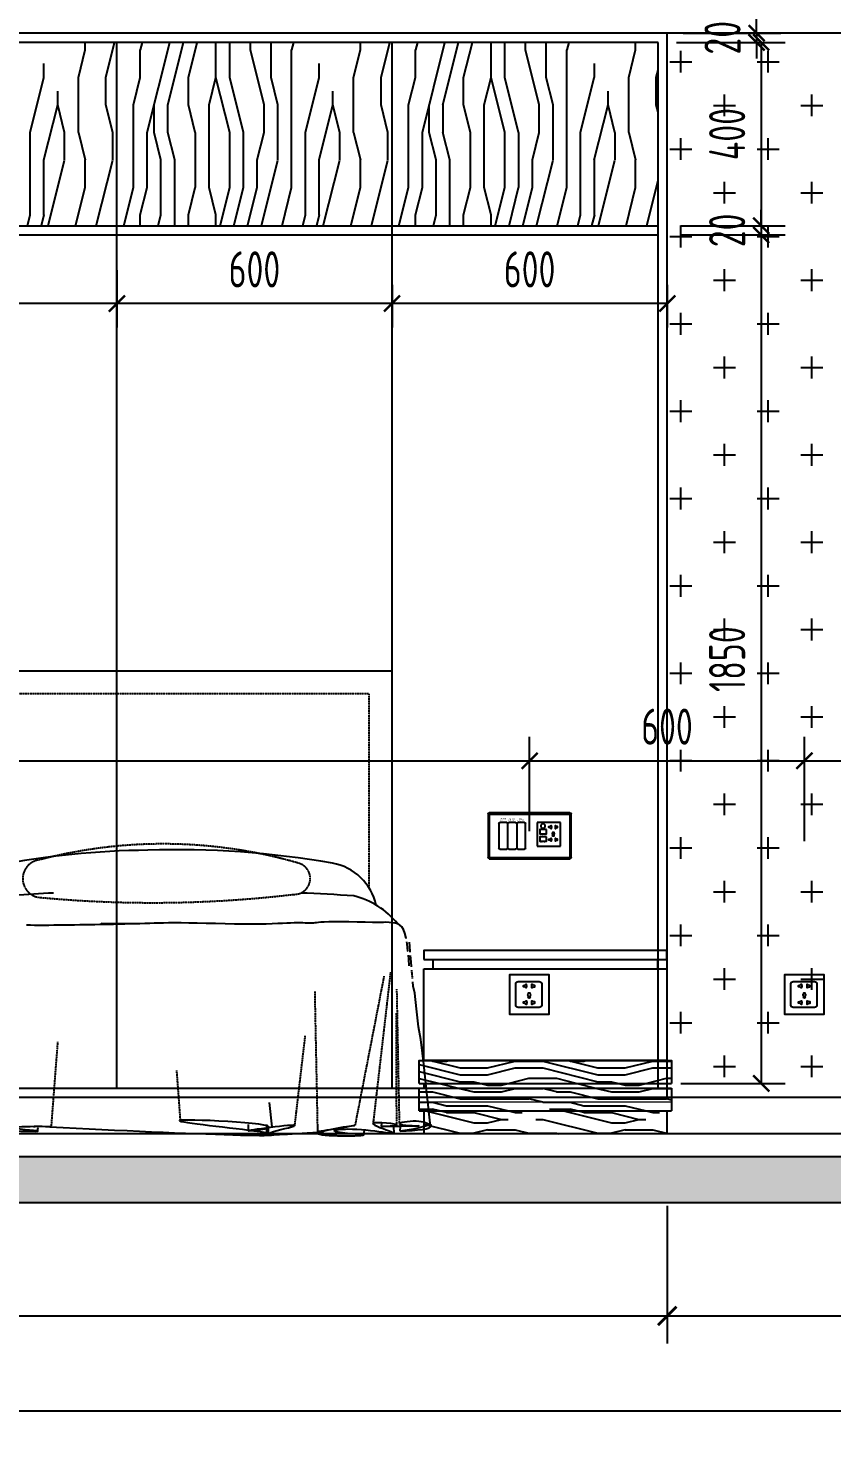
# Model space of a CAD drawing. Header units: millimetres. Extents: x 84706 to 155398, y -6776 to 36429.
# Drawn here: x 141476 to 143228, y 21572 to 24648 of the extents above; entities that cross this region are included whole.
import ezdxf

# ---------------------------------------------------------------- set-up
doc = ezdxf.new("R2010")
doc.units = ezdxf.units.MM
doc.linetypes.add('ACAD_ISO02W100', pattern=[15, 12, -3])
doc.linetypes.add('DASHED2', pattern=[0.375, 0.25, -0.125])
doc.layers.get('Defpoints').update_dxf_attribs({"color": 250})
for name, color, linetype in [('EE1-【立面造型线（近看）】Elevation modelling line', 144, 'Continuous'), ('EE5-【立面楼板、墙体】Eloorslab_wall', 150, 'Continuous'), ('EE7-【立面填充】Hatch', 250, 'Continuous'), ('EE8-【立面完成线】Finish', 20, 'Continuous'), ('EL-FURN', 30, 'Continuous'), ('EL-立面造型', 30, 'Continuous'), ('s-家具粗线虚线', 4, 'ACAD_ISO02W100'), ('s-家具细线虚线', 8, 'ACAD_ISO02W100'), ('WALL_NEW【新建墙体】', 4, 'Continuous')]:
    doc.layers.add(name, color=color, linetype=linetype)
doc.layers.add('RC-Modelling【天花造型】', color=30, linetype='Continuous', lineweight=0)
doc.styles.add('_TEL_DIM', font='SIMPLEX', dxfattribs={"width": 0.8, "height": 3.5, "bigfont": 'HZTXT'})
doc.styles.add('STYLE2', font='', dxfattribs={"width": 0.8})
doc.styles.add('XZC', font='SIMPLEX.SHX', dxfattribs={"width": 0.7, "bigfont": 'hztxt.shx'})
doc.styles.add('尺寸标注', font='ARCHS.SHX', dxfattribs={"width": 0.8})
doc.styles.get('STYLE2').set_extended_font_data('NSimSun')
doc.linetypes.add('LED_LINE', pattern='A,12.7,-5.08,["LED",XZC,S=2.54,R=0,X=-2.54,Y=-1.27],-6.35', length=24.13)
doc.dimstyles.new('海龙1：25', dxfattribs={"dimscale": 25, "dimtxt": 2.25, "dimasz": 1, "dimexe": 1.5, "dimexo": 1, "dimgap": 1, "dimtad": 1, "dimdec": 0, "dimrnd": 5, "dimdsep": 46, "dimtxsty": '尺寸标注', "dimblk": 'ARCHTICK', "dimblk1": 'ARCHTICK', "dimblk2": 'ARCHTICK', "dimcen": 1, "dimclrd": 44, "dimclre": 44, "dimclrt": 2, "dimadec": 0, "dimazin": 0, "dimtfac": 1, "dimtdec": 0, "dimtix": 1, "dimtmove": 2, "dimatfit": 3, "dimldrblk": 'hl_arrow2', "dimfxl": 0, "dimarcsym": 0})
pattern_1 = [(0, (-532.47, -862.15), (0, 300), [60, -90, 30, -120]), (0, (-322.47, -854.65), (0, 300), [60, -240]), (0, (-352.47, -839.65), (0, 300), [30, -270]), (0, (-517.47, -832.15), (0, 300), [15, -210, 15, -60]), (0, (-412.47, -817.15), (0, 300), [60, -90, 15, -135]), (0, (-487.47, -809.65), (0, 300), [45, -255]), (0, (-412.47, -802.15), (0, 300), [90, -210]), (0, (-502.47, -794.65), (0, 300), [60, -240]), (0, (-382.47, -787.15), (0, 300), [150, -150]), (0, (-472.47, -772.15), (0, 300), [30, -90, 60, -120]), (0, (-262.47, -764.65), (0, 300), [60, -240]), (0, (-322.47, -757.15), (0, 300), [30, -270]), (0, (-382.47, -749.65), (0, 300), [30, -270]), (0, (-532.47, -742.15), (0, 300), [60, -240]), (0, (-382.47, -734.65), (0, 300), [60, -240]), (0, (-382.47, -719.65), (0, 300), [60, -60, 60, -120]), (0, (-442.47, -704.65), (0, 300), [30, -150, 60, -60]), (0, (-382.47, -697.15), (0, 300), [90, -210]), (0, (-382.47, -682.15), (0, 300), [60, -240]), (0, (-502.47, -674.65), (0, 300), [90, -120, 30, -60]), (0, (-502.47, -659.65), (0, 300), [150, -150]), (0, (-322.47, -652.15), (0, 300), [30, -270]), (0, (-412.47, -644.65), (0, 300), [60, -240]), (0, (-472.47, -637.15), (0, 300), [30, -120, 30, -120]), (0, (-502.47, -629.65), (0, 300), [30, -90, 60, -120]), (0, (-442.47, -622.15), (0, 300), [30, -150, 30, -90]), (0, (-382.47, -614.65), (0, 300), [90, -210]), (0, (-502.47, -599.65), (0, 300), [60, -240]), (0, (-352.47, -592.15), (0, 300), [30, -270]), (0, (-292.47, -584.65), (0, 300), [30, -270]), (14.036243, (-322.47, -839.65), (300, -1e-08), [30.9, -1206.03166]), (14.036243, (-292.47, -772.15), (300, -1e-08), [30.9, -1206.03166]), (14.036243, (-322.47, -592.15), (300, -1e-08), [30.9, -1206.03166]), (14.036243, (-412.47, -704.65), (300, -1e-08), [30.9, -1206.03166]), (14.036243, (-352.47, -659.65), (300, -1e-08), [30.9, -1206.03166]), (14.036243, (-322.47, -682.15), (300, -1e-08), [30.9, -1206.03166]), (14.036243, (-472.47, -629.65), (300, -1e-08), [30.9, -1206.03166]), (14.036243, (-352.47, -644.65), (300, -1e-08), [30.9, -1206.03166]), (14.036243, (-292.47, -757.15), (300, -1e-08), [61.8, -1175.13166]), (14.036243, (-322.47, -734.65), (300, -1e-08), [61.8, -1175.13166]), (14.036243, (-322.47, -719.65), (300, -1e-08), [61.8, -1175.13166]), (165.963757, (-412.47, -817.15), (-300, -1e-08), [30.9, -61.8, 30.9, -1113.33166]), (165.963757, (-472.47, -772.15), (-300, -1e-08), [30.9, -1206.03166]), (165.963757, (-472.47, -637.15), (-300, -1e-08), [61.8, -1175.13166]), (194.036243, (-322.47, -854.65), (-300, 1e-08), [30.9, -1206.03166]), (345.963757, (-262.47, -854.65), (300, 1e-08), [30.9, -1206.03166]), (345.963757, (-352.47, -749.65), (300, 1e-08), [30.9, -1206.03166]), (345.963757, (-292.47, -697.15), (300, 1e-08), [30.9, -1206.03166]), (345.963757, (-412.47, -674.65), (300, 1e-08), [30.9, -1206.03166]), (345.963757, (-442.47, -637.15), (300, 1e-08), [30.9, -1206.03166]), (345.963757, (-412.47, -622.15), (300, 1e-08), [30.9, -1206.03166]), (345.963757, (-412.47, -674.65), (300, 1e-08), [30.9, -1206.03166]), (345.963757, (-322.47, -629.65), (300, 1e-08), [123.6, -1113.33166]), (345.963757, (-502.47, -832.15), (300, 1e-08), [123.6, -1113.33166]), (345.963757, (-472.47, -809.65), (300, 1e-08), [123.6, -1113.33166]), (345.963757, (-442.47, -794.65), (300, 1e-08), [30.9, -61.8, 61.8, -1082.43166]), (345.963757, (-442.47, -772.15), (300, 1e-08), [61.8, -61.8, 61.8, -1051.53166]), (345.963757, (-472.47, -742.15), (300, 1e-08), [123.6, -1113.33166]), (345.963757, (-502.47, -719.65), (300, 1e-08), [123.6, -1113.33166]), (345.963757, (-502.47, -704.65), (300, 1e-08), [123.6, -1113.33166]), (345.963757, (-292.47, -614.65), (300, 1e-08), [30.9, -1206.03166]), (345.96377, (-262.47, -584.65), (300, 5.8e-05), [61.8, -1175.13166]), (345.96377, (-442.47, -599.65), (300, 5.8e-05), [61.8, -1175.13166]), (345.96376, (-472.47, -862.15), (300, 5e-06), [123.6, -1113.33166]), (345.96376, (-292.47, -652.15), (300, 5e-06), [92.7, -1144.23166]), (345.96376, (-262.47, -674.65), (300, 5e-06), [185.4, -1051.53166])]

# ---------------------------------------------------------------- blocks, each defined once
blk = doc.blocks.new('2012122214184897')
at = {"ltscale": 0.02}
for p, q in [((638.5, -993.5), (632.5, -941)), ((120.2, -995.4), (120.1, -992.6)), ((127.3, -1003), (128.1, -995.2)), ((587, -1002.3), (587.2, -988.8)), ((626.8, -1005.3), (627.2, -988.5)), ((630.6, -1009.1), (630.9, -996)), ((738.4, -1008.1), (738.2, -991)), ((779.9, -1009.3), (778.7, -997.8)), ((838.2, -1011.9), (839.6, -1001)), ((876.9, -992.9), (877.9, -985)), ((904.3, -1007.6), (904, -993)), ((917.7, -1003.2), (918.5, -992.9))]:
    blk.add_line(p, q, dxfattribs=at)
for points in [[(900, -549.1), (900, 0), (-900, 0), (-900, -553.9)], [(886.1, -547.8), (881, -548.2), (871.1, -548.2), (857.6, -548.1), (841.5, -547.8), (824, -547.5), (806.1, -547.1), (789.1, -546.9), (774.1, -546.8), (761.9, -546.9), (752.3, -547.3), (745, -547.7), (739.4, -548.2), (735.1, -548.7), (731.8, -549.2), (728.9, -549.6), (726, -549.9), (722.8, -550), (719.1, -549.9), (715, -549.8), (710.4, -549.6), (705.2, -549.3), (699.5, -549.2), (693.2, -549.1), (686.3, -549.2), (678.7, -549.4), (670.4, -549.8), (661, -550.2), (650.6, -550.7), (638.8, -551.2), (625.7, -551.6), (611, -551.9), (594.5, -552), (576.2, -551.9), (556.6, -551.6), (536.1, -551.2), (515.4, -550.7), (494.8, -550.2), (475, -549.8), (456.6, -549.4), (439.9, -549.2), (425.4, -549.1), (412.9, -549.2), (401.7, -549.4), (391.4, -549.7), (381.6, -550), (371.7, -550.4), (361.2, -550.7), (349.8, -551), (337.1, -551.1), (323.6, -551.2), (310.1, -551.2), (297.2, -551.2), (285.7, -551.1), (276.3, -551), (269.7, -550.9), (266.6, -550.8), (267.5, -550.8), (271.8, -550.7), (278.5, -550.7), (286.6, -550.7), (295.3, -550.8), (303.7, -550.8), (310.8, -550.9), (315.6, -551.1), (317.6, -551.2), (316.7, -551.4), (313.5, -551.6), (308.2, -551.8), (301.1, -552.1), (292.8, -552.3), (283.4, -552.5), (273.3, -552.8), (262.9, -553), (252.2, -553.2), (241.3, -553.4), (230.3, -553.6), (219, -553.7), (207.7, -553.9), (196.4, -554.1), (185, -554.2), (173.6, -554.3), (162.4, -554.4), (151.4, -554.5), (140.6, -554.5), (130.3, -554.5), (120.6, -554.5), (111.4, -554.4), (102.9, -554.3)], [(930.9, -583.1), (930.8, -582.1), (928.2, -571.6), (925.1, -563.6), (921.4, -557.8), (917.1, -553.9), (912.2, -551.4), (906.7, -550), (900.5, -549.2), (893.6, -548.6), (886.1, -547.8)], [(934.8, -611.7), (934.7, -610.5), (932.9, -595.1), (932.2, -590.6)], [(939.8, -613), (939.6, -610.7), (938.1, -591.3)], [(937.5, -642.8), (936.3, -628.2), (935.5, -619.2)], [(942.3, -644.6), (941.5, -634.4), (940.4, -620.5)], [(983.9, -992.3), (976, -919.6), (969.1, -857), (963, -803.3), (957.8, -775.8), (953.3, -736.4), (949.5, -702.2), (946.3, -687), (945.4, -678)], [(779.9, -1009.3), (779.9, -1009.3)]]:
    blk.add_lwpolyline(points, dxfattribs=at)
for centre, radius, start, end in [((381.9, -2181.5), 1790.8, 90.4566, 101.102), ((432.9, -2344.2), 1954.5, 80.0709, 91.9144), ((749.3, -536.1), 118.9, 12.4432, 80.0172), ((523.2, -7032.6), 6558.5, 93.16098, 94.66038), ((592.5, -3479.5), 2997.4, 85.712, 87.93), ((774.9, -661.6), 176.2, 38.9721, 76.2844)]:
    blk.add_arc(centre, radius, start, end, dxfattribs=at)
for points, knots in [([(-42.2, -981.2), (-105.5, -990), (-172.7, -999.7), (27.9, -1006.8), (-172.7, -988.2), (185.9, -988.3), (-133.6, -995.5), (230.2, -1009.2), (-6.9, -992.7), (177.1, -991.5), (154.1, -994.8)], [154.911363, 154.911363, 154.911363, 154.911363, 204.320738, 298.283072, 347.130755, 494.481998, 578.641903, 720.90191, 780.456335, 864.463173, 864.463173, 864.463173, 864.463173]), ([(983.2, -991.8), (983.3, -991.8), (994.2, -983.9), (958.4, -999.2), (917.7, -1003.2)], [3120.41177, 3120.41177, 3120.41177, 3120.41177, 3120.999295, 3226.4893, 3226.4893, 3226.4893, 3226.4893])]:
    blk.add_open_spline(points, degree=3, knots=knots, dxfattribs=at)
at = {"ltscale": 0.02, "end_tangent": (0.999965, 0.008338)}
blk.add_spline([(738.9, -1006.3), (636, -1006), (688, -991.2), (587.7, -1002.3), (622.7, -997.9), (438.9, -979.6), (598.6, -1002.3), (154.1, -994.9)], degree=3, dxfattribs=at)
at = {"ltscale": 0.02}
blk.add_spline([(917.7, -1003.2), (983.4, -991.2), (952.5, -981.6), (916.6, -988), (958.3, -991.7), (878.1, -992.8), (910.7, -990.1), (859, -986.4), (899, -1004.6), (803.9, -999.2), (774.1, -1002.4), (837.4, -1011.4), (738.5, -1008.3), (818.3, -990.7), (781, -997.6), (737.7, -1005.6), (779.9, -1009.3)], degree=3, dxfattribs=at)
at = {"layer": 's-家具粗线虚线', "ltscale": 0.02}
blk.add_lwpolyline([(944.7, -670.5), (943.7, -659.8), (943, -652.1)], dxfattribs=at)
at = {"layer": 's-家具细线虚线', "ltscale": 0.02}
for p, q in [((916.4, -987.8), (910.6, -693.8)), ((910.1, -989.3), (909.8, -744.2)), ((688, -990.8), (710.9, -795)), ((157.3, -994), (171.4, -808.7)), ((438.8, -979.6), (430.7, -870.7))]:
    blk.add_line(p, q, dxfattribs=at)
for points in [[(850, -472.8), (850, -50), (-850, -50), (-850, -491.6)], [(820, -989.9), (883, -665.5)], [(859.1, -987.7), (897.3, -656.3)], [(738.2, -1005.9), (732, -698.5)]]:
    blk.add_lwpolyline(points, dxfattribs=at)
blk.add_lwpolyline([(698.3, -419.6, 0.136173), (130.5, -411.9, 0.935011), (135.8, -493.9, 0.052757), (686.1, -486.9, 0.856703), (698.3, -419.6)], format="xyb", dxfattribs=at)
blk = doc.blocks.new('jnuyjjk')
at = {"layer": 'EE1-【立面造型线（近看）】Elevation modelling line'}
h = blk.add_hatch(dxfattribs=at)
h.set_pattern_fill('木纹面5', color=250, scale=300, double=1, pattern_type=2)
h.set_pattern_definition(pattern_1)
h.paths.add_polyline_path([(142365.4, 20739.8), (141815.4, 20739.8), (141815.4, 20689.8), (142365.4, 20689.8)])
h = blk.add_hatch(dxfattribs=at)
h.set_pattern_fill('木纹面5', color=250, scale=300, double=1, pattern_type=2)
h.set_pattern_definition(pattern_1)
h.paths.add_polyline_path([(142365.4, 20679.8), (141815.4, 20679.8), (141815.4, 20629.8), (142365.4, 20629.8)])
h = blk.add_hatch(dxfattribs=at)
h.set_pattern_fill('木纹面5', color=250, scale=300, double=1, pattern_type=2)
h.set_pattern_definition(pattern_1)
h.paths.add_polyline_path([(142355.4, 20689.8), (141825.4, 20689.8), (141825.4, 20679.8), (142355.4, 20679.8)])
h = blk.add_hatch(dxfattribs=at)
h.set_pattern_fill('木纹面5', color=250, scale=300, double=1, pattern_type=2)
h.set_pattern_definition(pattern_1)
h.paths.add_polyline_path([(142355.4, 20629.8), (141825.4, 20629.8), (141825.4, 20579.8), (142355.4, 20579.8)])
blk.add_line((141835.4, 20739.8), (142365.4, 20739.8), dxfattribs=at)
at = {"layer": 'EL-立面造型'}
for p, q in [((141825.4, 20959.8), (142355.4, 20959.8)), ((141845.4, 20939.8), (141845.4, 20959.8)), ((142335.4, 20939.8), (142335.4, 20959.8)), ((141825.4, 20939.8), (142355.4, 20939.8)), ((141815.4, 20689.8), (142365.4, 20689.8)), ((141815.4, 20679.8), (142365.4, 20679.8)), ((141825.4, 20689.8), (141825.4, 20679.8)), ((142355.4, 20689.8), (142355.4, 20679.8)), ((141815.4, 20629.8), (142365.4, 20629.8)), ((141825.4, 20629.8), (141825.4, 20579.8)), ((142355.4, 20629.8), (142355.4, 20579.8))]:
    blk.add_line(p, q, dxfattribs=at)
at = {"layer": 'EL-立面造型', "elevation": 0}
for points in [[(142355.4, 20959.8), (142355.4, 20979.8), (141825.4, 20979.8), (141825.4, 20959.8)], [(141815.4, 20689.8), (141815.4, 20739.8), (142365.4, 20739.8), (142365.4, 20689.8)], [(141815.4, 20629.8), (141815.4, 20679.8)], [(142365.4, 20679.8), (142365.4, 20629.8)], [(142355.4, 20579.8), (141825.4, 20579.8)]]:
    blk.add_lwpolyline(points, dxfattribs=at)
blk.add_lwpolyline([(141825.4, 20939.8), (142355.4, 20939.8), (142355.4, 20739.8), (141825.4, 20739.8)], close=True, dxfattribs=at)
at = {"layer": 'RC-Modelling【天花造型】', "color": 1, "linetype": 'LED_LINE', "ltscale": 0.5}
blk.add_line((141815.4, 20649.8), (142365.4, 20649.8), dxfattribs=at)
blk = doc.blocks.new('*U1028')
at = {"layer": 'EE7-【立面填充】Hatch'}
h = blk.add_hatch(dxfattribs=at)
h.set_pattern_fill('YPSGT-钢筋混凝土', color=256, scale=200, pattern_type=2)
h.set_pattern_definition([(45, (0, -1100), (-28.284271, 28.284271), []), (50, (0, -1100), (143.45204, -12.550436), [15, -165]), (355, (0, -1100), (-27.75027, 150.43842), [12, -132]), (100.4514, (11.95, -1101.05), (115.70187, 137.8879), [12.74804, -140.22842]), (46.1842, (0, -1060), (213.44822, -33.1038), [22.5, -247.5]), (96.6356, (17.79, -1062.76), (186.93254, 194.82358), [19.12206, -210.3426]), (351.1842, (0, -1060), (186.9324, 194.82373), [18, -198]), (21, (20, -1070), (119.38141, -80.523786), [15, -165]), (326, (20, -1070), (48.66306, 145.03), [12, -132]), (71.4514, (29.95, -1076.71), (168.04452, 64.5061), [12.74804, -140.22842]), (37.5, (0, -1100), (2.431971, 66.578771), [0, -130.4, 0, -134, 0, -132.5]), (7.5, (0, -1100), (52.613907, 78.882342), [0, -76.4, 0, -127.4, 0, -50.5]), (327.5, (-44.6, -1100), (106.764487, -4.510974), [0, -50, 0, -156, 0, -207]), (317.5, (-64.6, -1100), (116.637234, 20.020996), [0, -65, 0, -103.6, 0, -147])])
h.paths.add_polyline_path([(143984.9, -87029), (143984.9, -87129), (150979.9, -87129), (150979.9, -87029)])
at = {"layer": 'EE5-【立面楼板、墙体】Eloorslab_wall'}
for p, q in [((150979.9, -87029), (143984.9, -87029)), ((150979.9, -87129), (143984.9, -87129))]:
    blk.add_line(p, q, dxfattribs=at)
at = {"layer": 'EE8-【立面完成线】Finish'}
blk.add_line((150739.9, -86979), (143984.9, -86979), dxfattribs=at)
blk = doc.blocks.new('_ArchTick')
at = {"color": 2, "linetype": 'ByBlock', "const_width": 0.15}
blk.add_lwpolyline([(-0.5, -0.5), (0.5, 0.5)], dxfattribs=at)
blk = doc.blocks.new('*D880')
at = {"layer": 'Defpoints', "color": 0, "transparency": 16777216}
for p in [(142869.3, 22316.7), (139869.3, 22236.7), (142869.3, 21839.8)]:
    blk.add_point(p, dxfattribs=at)
at = {"layer": 'EE1-【立面造型线（近看）】Elevation modelling line', "color": 44, "lineweight": -2, "transparency": 16777216}
for p, q in [((139869.3, 22079.8), (139869.3, 21779.8)), ((142869.3, 22079.8), (142869.3, 21779.8)), ((139869.3, 21839.8), (142869.3, 21839.8))]:
    blk.add_line(p, q, dxfattribs=at)
at = {"layer": 'EE1-【立面造型线（近看）】Elevation modelling line', "color": 44, "lineweight": -2, "transparency": 16777216, "xscale": 40, "yscale": 40, "zscale": 40, "rotation": 180}
blk.add_blockref('_ArchTick', (139869.3, 21839.8), dxfattribs=at)
at = {"layer": 'EE1-【立面造型线（近看）】Elevation modelling line', "color": 44, "lineweight": -2, "transparency": 16777216, "xscale": 40, "yscale": 40, "zscale": 40}
blk.add_blockref('_ArchTick', (142869.3, 21839.8), dxfattribs=at)
at = {"layer": 'EE1-【立面造型线（近看）】Elevation modelling line', "color": 2, "transparency": 16777216, "insert": (141369.3, 21924.8), "char_height": 90, "attachment_point": 5, "style": '尺寸标注'}
blk.add_mtext('3000', dxfattribs=at)
blk = doc.blocks.new('hl_arrow2')
at = {"color": 2}
blk.add_line((-0.221, 0), (-1, 0), dxfattribs=at)
blk.add_lwpolyline([(-0.221, 0), (-0.861, -0.689), (-0.654, -0.862), (0, 0), (-0.654, 0.862), (-0.861, 0.689)], close=True, dxfattribs=at)
for points in [[(-0.861, 0.689), (-0.654, 0.862), (-0.221, 0), (0, 0)], [(-0.861, -0.689), (-0.654, -0.862), (-0.221, 0), (0, 0)]]:
    blk.add_solid(points, dxfattribs=at)
blk = doc.blocks.new('*D886')
at = {"layer": 'Defpoints', "color": 0, "transparency": 16777216}
for p in [(137784.3, 22246.7), (144269.3, 22236.7), (137784.3, 21631.9)]:
    blk.add_point(p, dxfattribs=at)
at = {"layer": 'EE1-【立面造型线（近看）】Elevation modelling line', "color": 44, "lineweight": -2, "transparency": 16777216}
for p, q in [((137784.3, 21871.9), (137784.3, 21571.9)), ((144269.3, 21871.9), (144269.3, 21571.9)), ((144269.3, 21631.9), (137784.3, 21631.9))]:
    blk.add_line(p, q, dxfattribs=at)
at = {"layer": 'EE1-【立面造型线（近看）】Elevation modelling line', "color": 44, "lineweight": -2, "transparency": 16777216, "xscale": 40, "yscale": 40, "zscale": 40, "rotation": 180}
blk.add_blockref('_ArchTick', (137784.3, 21631.9), dxfattribs=at)
at = {"layer": 'EE1-【立面造型线（近看）】Elevation modelling line', "color": 44, "lineweight": -2, "transparency": 16777216, "xscale": 40, "yscale": 40, "zscale": 40}
blk.add_blockref('_ArchTick', (144269.3, 21631.9), dxfattribs=at)
at = {"layer": 'EE1-【立面造型线（近看）】Elevation modelling line', "color": 2, "transparency": 16777216, "insert": (141026.8, 21716.9), "char_height": 90, "attachment_point": 5, "style": '尺寸标注'}
blk.add_mtext('6485', dxfattribs=at)
blk = doc.blocks.new('*D995')
at = {"layer": 'Defpoints', "color": 0, "transparency": 16777216}
for p in [(142869.3, 24636.7), (142849.3, 24616.7), (143064.2, 24616.7)]:
    blk.add_point(p, dxfattribs=at)
at = {"layer": 'EE1-【立面造型线（近看）】Elevation modelling line', "color": 44, "lineweight": -2, "transparency": 16777216}
for p, q in [((143064.2, 24636.7), (143064.2, 24671.7)), ((142904.3, 24636.7), (143116.7, 24636.7)), ((143064.2, 24636.7), (143064.2, 24616.7)), ((142889.2, 24616.7), (143116.7, 24616.7)), ((143064.2, 24616.7), (143064.2, 24581.7))]:
    blk.add_line(p, q, dxfattribs=at)
at = {"layer": 'EE1-【立面造型线（近看）】Elevation modelling line', "color": 44, "lineweight": -2, "transparency": 16777216, "xscale": 35, "yscale": 35, "zscale": 35}
for p, rotation in [((143064.2, 24636.7), 270), ((143064.2, 24616.7), 90)]:
    blk.add_blockref('_ArchTick', p, dxfattribs=dict(at, rotation=rotation))
at = {"layer": 'EE1-【立面造型线（近看）】Elevation modelling line', "color": 2, "transparency": 16777216, "insert": (142989.9, 24626.7), "char_height": 78.75, "attachment_point": 5, "rotation": 90, "style": '尺寸标注'}
blk.add_mtext('20', dxfattribs=at)
blk = doc.blocks.new('*D996')
at = {"layer": 'Defpoints', "color": 0, "transparency": 16777216}
for p in [(142849.3, 24616.7), (142849.3, 24216.7), (143074.2, 24216.7)]:
    blk.add_point(p, dxfattribs=at)
at = {"layer": 'EE1-【立面造型线（近看）】Elevation modelling line', "color": 44, "lineweight": -2, "transparency": 16777216}
for p, q in [((142899.2, 24616.7), (143126.7, 24616.7)), ((143074.2, 24616.7), (143074.2, 24216.7)), ((142899.2, 24216.7), (143126.7, 24216.7))]:
    blk.add_line(p, q, dxfattribs=at)
at = {"layer": 'EE1-【立面造型线（近看）】Elevation modelling line', "color": 44, "lineweight": -2, "transparency": 16777216, "xscale": 35, "yscale": 35, "zscale": 35}
for p, rotation in [((143074.2, 24616.7), 90), ((143074.2, 24216.7), 270)]:
    blk.add_blockref('_ArchTick', p, dxfattribs=dict(at, rotation=rotation))
at = {"layer": 'EE1-【立面造型线（近看）】Elevation modelling line', "color": 2, "transparency": 16777216, "insert": (142999.9, 24416.7), "char_height": 78.75, "attachment_point": 5, "rotation": 90, "style": '尺寸标注'}
blk.add_mtext('400', dxfattribs=at)
blk = doc.blocks.new('*D997')
at = {"layer": 'Defpoints', "color": 0, "transparency": 16777216}
for p in [(142849.3, 24216.7), (142849.3, 24196.7), (143074.2, 24196.7)]:
    blk.add_point(p, dxfattribs=at)
at = {"layer": 'EE1-【立面造型线（近看）】Elevation modelling line', "color": 44, "lineweight": -2, "transparency": 16777216}
for p, q in [((143074.2, 24216.7), (143074.2, 24251.7)), ((142899.2, 24216.7), (143126.7, 24216.7)), ((143074.2, 24216.7), (143074.2, 24196.7)), ((142899.2, 24196.7), (143126.7, 24196.7)), ((143074.2, 24196.7), (143074.2, 24161.7))]:
    blk.add_line(p, q, dxfattribs=at)
at = {"layer": 'EE1-【立面造型线（近看）】Elevation modelling line', "color": 44, "lineweight": -2, "transparency": 16777216, "xscale": 35, "yscale": 35, "zscale": 35}
for p, rotation in [((143074.2, 24216.7), 270), ((143074.2, 24196.7), 90)]:
    blk.add_blockref('_ArchTick', p, dxfattribs=dict(at, rotation=rotation))
at = {"layer": 'EE1-【立面造型线（近看）】Elevation modelling line', "color": 2, "transparency": 16777216, "insert": (142999.9, 24206.7), "char_height": 78.75, "attachment_point": 5, "rotation": 90, "style": '尺寸标注'}
blk.add_mtext('20', dxfattribs=at)
blk = doc.blocks.new('*D998')
at = {"layer": 'Defpoints', "color": 0, "transparency": 16777216}
for p in [(142759.3, 24196.7), (142849.3, 22346.7), (143074.2, 22346.7)]:
    blk.add_point(p, dxfattribs=at)
at = {"layer": 'EE1-【立面造型线（近看）】Elevation modelling line', "color": 44, "lineweight": -2, "transparency": 16777216}
for p, q in [((142899.2, 24196.7), (143126.7, 24196.7)), ((143074.2, 24196.7), (143074.2, 22346.7)), ((142899.2, 22346.7), (143126.7, 22346.7))]:
    blk.add_line(p, q, dxfattribs=at)
at = {"layer": 'EE1-【立面造型线（近看）】Elevation modelling line', "color": 44, "lineweight": -2, "transparency": 16777216, "xscale": 35, "yscale": 35, "zscale": 35}
for p, rotation in [((143074.2, 24196.7), 90), ((143074.2, 22346.7), 270)]:
    blk.add_blockref('_ArchTick', p, dxfattribs=dict(at, rotation=rotation))
at = {"layer": 'EE1-【立面造型线（近看）】Elevation modelling line', "color": 2, "transparency": 16777216, "insert": (142999.9, 23271.7), "char_height": 78.75, "attachment_point": 5, "rotation": 90, "style": '尺寸标注'}
blk.add_mtext('1850', dxfattribs=at)
blk = doc.blocks.new('*D1030')
at = {"layer": 'Defpoints', "color": 0, "transparency": 16777216}
for p in [(142269.3, 24123.2), (142869.3, 24123.2), (142269.3, 24047.3)]:
    blk.add_point(p, dxfattribs=at)
at = {"layer": 'WALL_NEW【新建墙体】', "color": 44, "lineweight": -2, "transparency": 16777216}
for p, q in [((142269.3, 24088.2), (142269.3, 23994.8)), ((142869.3, 24088.2), (142869.3, 23994.8)), ((142869.3, 24047.3), (142269.3, 24047.3))]:
    blk.add_line(p, q, dxfattribs=at)
at = {"layer": 'WALL_NEW【新建墙体】', "color": 44, "lineweight": -2, "transparency": 16777216, "xscale": 35, "yscale": 35, "zscale": 35, "rotation": 180}
blk.add_blockref('_ArchTick', (142269.3, 24047.3), dxfattribs=at)
at = {"layer": 'WALL_NEW【新建墙体】', "color": 44, "lineweight": -2, "transparency": 16777216, "xscale": 35, "yscale": 35, "zscale": 35}
blk.add_blockref('_ArchTick', (142869.3, 24047.3), dxfattribs=at)
at = {"layer": 'WALL_NEW【新建墙体】', "color": 2, "transparency": 16777216, "insert": (142569.3, 24121.7), "char_height": 78.75, "attachment_point": 5, "style": '尺寸标注'}
blk.add_mtext('600', dxfattribs=at)
blk = doc.blocks.new('*D1031')
at = {"layer": 'Defpoints', "color": 0, "transparency": 16777216}
for p in [(141669.3, 24155), (142269.3, 24123.2), (141669.3, 24047.3)]:
    blk.add_point(p, dxfattribs=at)
at = {"layer": 'WALL_NEW【新建墙体】', "color": 44, "lineweight": -2, "transparency": 16777216}
for p, q in [((141669.3, 24120), (141669.3, 23994.8)), ((142269.3, 24088.2), (142269.3, 23994.8)), ((142269.3, 24047.3), (141669.3, 24047.3))]:
    blk.add_line(p, q, dxfattribs=at)
at = {"layer": 'WALL_NEW【新建墙体】', "color": 44, "lineweight": -2, "transparency": 16777216, "xscale": 35, "yscale": 35, "zscale": 35, "rotation": 180}
blk.add_blockref('_ArchTick', (141669.3, 24047.3), dxfattribs=at)
at = {"layer": 'WALL_NEW【新建墙体】', "color": 44, "lineweight": -2, "transparency": 16777216, "xscale": 35, "yscale": 35, "zscale": 35}
blk.add_blockref('_ArchTick', (142269.3, 24047.3), dxfattribs=at)
at = {"layer": 'WALL_NEW【新建墙体】', "color": 2, "transparency": 16777216, "insert": (141969.3, 24121.7), "char_height": 78.75, "attachment_point": 5, "style": '尺寸标注'}
blk.add_mtext('600', dxfattribs=at)
blk = doc.blocks.new('*D1032')
at = {"layer": 'Defpoints', "color": 0, "transparency": 16777216}
for p in [(141069.3, 24169.1), (141669.3, 24155), (141069.3, 24047.3)]:
    blk.add_point(p, dxfattribs=at)
at = {"layer": 'WALL_NEW【新建墙体】', "color": 44, "lineweight": -2, "transparency": 16777216}
for p, q in [((141069.3, 24134.1), (141069.3, 23994.8)), ((141669.3, 24120), (141669.3, 23994.8)), ((141669.3, 24047.3), (141069.3, 24047.3))]:
    blk.add_line(p, q, dxfattribs=at)
at = {"layer": 'WALL_NEW【新建墙体】', "color": 44, "lineweight": -2, "transparency": 16777216, "xscale": 35, "yscale": 35, "zscale": 35, "rotation": 180}
blk.add_blockref('_ArchTick', (141069.3, 24047.3), dxfattribs=at)
at = {"layer": 'WALL_NEW【新建墙体】', "color": 44, "lineweight": -2, "transparency": 16777216, "xscale": 35, "yscale": 35, "zscale": 35}
blk.add_blockref('_ArchTick', (141669.3, 24047.3), dxfattribs=at)
at = {"layer": 'WALL_NEW【新建墙体】', "color": 2, "transparency": 16777216, "insert": (141369.3, 24121.7), "char_height": 78.75, "attachment_point": 5, "style": '尺寸标注'}
blk.add_mtext('600', dxfattribs=at)
blk = doc.blocks.new('chuangtouzhi')
at = {"layer": 'EL-立面造型', "color": 1}
for p, q in [((4543915, 2352059, 0), (4543915, 2439306, 0)), ((4546481, 2441872, 0), (4708835, 2441872, 0)), ((4565353, 2422087, 0), (4612398, 2422087, 0)), ((4565353, 2375042, 0), (4565353, 2422087, 0)), ((4565353, 2422087, 0), (4612398, 2422087, 0)), ((4565353, 2375042, 0), (4565353, 2422087, 0)), ((4612398, 2422087, 0), (4612398, 2375042, 0)), ((4612398, 2422087, 0), (4612398, 2375042, 0)), ((4635803, 2370877, 0), (4635803, 2420488, 0)), ((4637941, 2422626, 0), (4651627, 2422626, 0)), ((4653765, 2420488, 0), (4653765, 2370877, 0)), ((4655903, 2422626, 0), (4669589, 2422626, 0)), ((4671728, 2370877, 0), (4671728, 2420488, 0)), ((4673866, 2422626, 0), (4687552, 2422626, 0)), ((4689690, 2420488, 0), (4689690, 2370877, 0)), ((4711401, 2439306, 0), (4711401, 2352059, 0)), ((4612398, 2375042, 0), (4565353, 2375042, 0)), ((4612398, 2375042, 0), (4565353, 2375042, 0)), ((4651627, 2368738, 0), (4637941, 2368738, 0)), ((4669589, 2368738, 0), (4655904, 2368738, 0)), ((4687552, 2368738, 0), (4673866, 2368738, 0)), ((4708833, 2349493, 0), (4546480, 2349493, 0))]:
    blk.add_line(p, q, dxfattribs=at)
at = {"layer": 'EL-立面造型', "color": 8}
for p, q in [((4545626, 2439306, 0), (4545626, 2352059, 0)), ((4708835, 2440161, 0), (4546481, 2440161, 0)), ((4546481, 2438450, 0), (4546481, 2352914, 0)), ((4707979, 2439306, 0), (4547337, 2439306, 0)), ((4708835, 2438450, 0), (4708835, 2352914, 0)), ((4709690, 2352059, 0), (4709690, 2439306, 0)), ((4546481, 2351203, 0), (4708835, 2351203, 0)), ((4707979, 2352059, 0), (4547337, 2352059, 0))]:
    blk.add_line(p, q, dxfattribs=at)
at = {"layer": 'EL-立面造型', "color": 1, "elevation": 0}
for points in [[(4573431, 2414051, -0.2637861), (4575082, 2414986), (4575082, 2415475), (4576390, 2415475), (4576390, 2410652), (4575082, 2410652), (4575082, 2411140, -0.2637861), (4573431, 2412076, -0.2637861)], [(4586809, 2412076, -0.2637861), (4585159, 2411140), (4585159, 2410652), (4583850, 2410652), (4583850, 2415475), (4585159, 2415475), (4585159, 2414986, -0.2637861), (4586809, 2414051, -0.2637861)], [(4573324, 2388854, -0.2637861), (4574974, 2389790), (4574974, 2390278), (4576282, 2390278), (4576282, 2385455), (4574974, 2385455), (4574974, 2385943, -0.2637861), (4573324, 2386879, -0.2637861)], [(4586702, 2386879, -0.2637861), (4585051, 2385943), (4585051, 2385455), (4583743, 2385455), (4583743, 2390278), (4585051, 2390278), (4585051, 2389790, -0.2637861), (4586702, 2388854, -0.2637861)]]:
    blk.add_lwpolyline(points, format="xyb", dxfattribs=at)
for points in [[(4573324, 2386879), (4571346, 2386879), (4571346, 2388854), (4573324, 2388854)], [(4573431, 2412076), (4571453, 2412076), (4571453, 2414051), (4573431, 2414051)], [(4581000, 2401390), (4581000, 2402768), (4579025, 2402768), (4579025, 2401390)], [(4579025, 2398090), (4579025, 2396953)], [(4581000, 2396953), (4581000, 2398090)], [(4583743, 2388854), (4583743, 2386879)], [(4583850, 2414051), (4583850, 2412076)], [(4586702, 2386879), (4588680, 2386879), (4588680, 2388854), (4586702, 2388854)], [(4586809, 2412076), (4588787, 2412076), (4588787, 2414051), (4586809, 2414051)], [(4593818, 2408151), (4606894, 2408151), (4606894, 2399355), (4593818, 2399355), (4593818, 2408151)], [(4593818, 2393671), (4606894, 2393671), (4606894, 2384875), (4593818, 2384875), (4593818, 2393671)]]:
    blk.add_lwpolyline(points, dxfattribs=at)
at = {"layer": 'EL-立面造型', "color": 1}
blk.add_circle((4600678, 2415348), 4586, dxfattribs=at)
for centre, radius, start, end in [((4546481, 2439306, 0), 2566, 90, 180), ((4637941, 2420488, 0), 2138, 90, 180), ((4651627, 2420488, 0), 2138, 0, 90), ((4655903, 2420488, 0), 2138, 90, 180), ((4669589, 2420488, 0), 2138, 0, 90), ((4673866, 2420488, 0), 2138, 90, 180), ((4687552, 2420488, 0), 2138, 0, 90), ((4708835, 2439306, 0), 2566, 0, 90), ((4580013, 2399740, 0), 1923, 120.89112, 239.10888), ((4580013, 2396038, 0), 1346, 137.175593, 42.824407), ((4580013, 2399740, 0), 1923, 300.89112, 59.10888), ((4637941, 2370877, 0), 2138, 180, 270), ((4651627, 2370877, 0), 2138, 270, 0), ((4655904, 2370877, 0), 2138, 180, 270), ((4669589, 2370877, 0), 2138, 270, 0), ((4673866, 2370877, 0), 2138, 180, 270), ((4687552, 2370877, 0), 2138, 270, 0), ((4546481, 2352059, 0), 2566, 180, 270.032228), ((4708835, 2352059, 0), 2566, 269.967771, 0)]:
    blk.add_arc(centre, radius, start, end, dxfattribs=at)
at = {"layer": 'EL-立面造型', "color": 8}
for centre, start, end in [((4546481, 2439306, 0), 90, 180), ((4547337, 2438450, 0), 90, 180), ((4707979, 2438450, 0), 0, 90), ((4708835, 2439306, 0), 0, 90), ((4546481, 2352059, 0), 180, 270), ((4547337, 2352914, 0), 180, 270), ((4707979, 2352914, 0), 270, 0), ((4708835, 2352059, 0), 270, 0)]:
    blk.add_arc(centre, 855, start, end, dxfattribs=at)
at = {"layer": 'EL-立面造型', "color": 1, "linetype": 'DASHED2', "style": 'STYLE2'}
for p in [(4595725, 2395613, 0), (4595725, 2381132, 0)]:
    blk.add_text('5V USB', height=2217.1, dxfattribs=at).set_placement(p)
at = {"layer": 'EL-立面造型', "color": 1, "attachment_point": 1, "style": '_TEL_DIM'}
for s, width, insert, char_height in [('{\\fSimSun|b0|i0|c134|p2;会客/全开}', 15807.51, (4639494, 2430696, 792103), 2189.72), ('{\\fSimSun|b0|i0|c134|p2;Meeting/Bright}', 95.53, (4639913, 2426535, 475262), 1313.83), ('{\\fSimSun|b0|i0|c134|p2;睡眠/全关}', 13575.01, (4658522, 2430650, 792103), 2189.72), ('{\\fSimSun|b0|i0|c134|p2;Sleep/All-Off}', 95.53, (4658912, 2426637, 475262), 1313.83), ('{\\fSimSun|b0|i0|c134|p2;电视/阅读}', 17559.6, (4675106, 2430917, 792103), 2189.72), ('{\\fSimSun|b0|i0|c134|p2;Watch TV/Reed}', 15046.77, (4675822, 2426578, 475262), 1313.83)]:
    blk.add_mtext_dynamic_manual_height_columns(s, width=width, gutter_width=17.5, heights=[0], dxfattribs=dict(at, insert=insert, char_height=char_height))
blk = doc.blocks.new('DONGGONGNENG5KONG')
at = {"layer": 'EL-立面造型', "color": 1}
blk.add_line((4461319, 1953937), (4390566, 1953937), dxfattribs=at)
blk.add_line((4461319, 1953937), (4390566, 1953937), dxfattribs=at)
for points in [[(4383608, 1995543), (4383608, 2040012), (4470043, 2040012), (4470043, 1953937), (4383608, 1953937), (4383608, 1995450)], [(4383608, 1995543), (4383608, 2040012), (4470043, 2040012), (4470043, 1953937), (4383608, 1953937), (4383608, 1995450)], [(4417570, 2014247), (4414725, 2014247), (4414725, 2017087), (4417570, 2017087)], [(4432553, 2017087), (4432553, 2014247)], [(4436808, 2014247), (4439652, 2014247), (4439652, 2017087), (4436808, 2017087)], [(4417415, 1978013), (4414571, 1978013), (4414571, 1980853), (4417415, 1980853)], [(4428454, 1998881), (4428454, 2000863), (4425614, 2000863), (4425614, 1998881)], [(4425614, 1994134), (4425614, 1992500)], [(4428454, 1992500), (4428454, 1994134)], [(4432398, 1980853), (4432398, 1978013)], [(4436653, 1978013), (4439498, 1978013), (4439498, 1980853), (4436653, 1980853)]]:
    blk.add_lwpolyline(points, dxfattribs=at)
at = {"layer": 'EL-立面造型', "color": 1, "linetype": 'Continuous', "lineweight": -3, "elevation": 4671288514}
blk.add_lwpolyline([(4451139, 2025420), (4404855, 2025420, 0.41421356), (4399712, 2020277), (4399712, 1973993, 0.41421356), (4404855, 1968850), (4451139, 1968850, 0.41421356), (4456282, 1973993), (4456282, 2020277, 0.41421356)], format="xyb", close=True, dxfattribs=at)
at = {"layer": 'EL-立面造型', "color": 1}
for points in [[(4417570, 2017087, -0.2637861), (4419943, 2018432), (4419943, 2019134), (4421825, 2019134), (4421825, 2012199), (4419943, 2012199), (4419943, 2012901, -0.2637861), (4417570, 2014247, -0.2637861)], [(4436808, 2014247, -0.2637861), (4434435, 2012901), (4434435, 2012199), (4432553, 2012199), (4432553, 2019134), (4434435, 2019134), (4434435, 2018432, -0.2637861), (4436808, 2017087, -0.2637861)], [(4417415, 1980853, -0.2637861), (4419789, 1982199), (4419789, 1982901), (4421670, 1982901), (4421670, 1975965), (4419789, 1975965), (4419789, 1976667, -0.2637861), (4417415, 1978013, -0.2637861)], [(4436653, 1978013, -0.2637861), (4434280, 1976667), (4434280, 1975965), (4432398, 1975965), (4432398, 1982901), (4434280, 1982901), (4434280, 1982199, -0.2637861), (4436653, 1980853, -0.2637861)]]:
    blk.add_lwpolyline(points, format="xyb", dxfattribs=at)
for centre, radius, start, end in [((4427034, 1996508), 2766, 120.89112, 239.10888), ((4427034, 1991184), 1936, 137.175593, 42.824407), ((4427034, 1996508), 2766, 300.89112, 59.10888)]:
    blk.add_arc(centre, radius, start, end, dxfattribs=at)
blk = doc.blocks.new('*D1036')
at = {"layer": 'Defpoints', "color": 0, "transparency": 16777216}
for p in [(142569.3, 23050.3), (140169.3, 22936.7), (142569.3, 22861.5)]:
    blk.add_point(p, dxfattribs=at)
at = {"layer": 'WALL_NEW【新建墙体】', "color": 44, "lineweight": -2, "transparency": 16777216}
for p, q in [((140169.3, 22971.7), (140169.3, 23102.8)), ((142569.3, 22896.5), (142569.3, 23102.8)), ((140169.3, 23050.3), (142569.3, 23050.3))]:
    blk.add_line(p, q, dxfattribs=at)
at = {"layer": 'WALL_NEW【新建墙体】', "color": 44, "lineweight": -2, "transparency": 16777216, "xscale": 35, "yscale": 35, "zscale": 35, "rotation": 180}
blk.add_blockref('_ArchTick', (140169.3, 23050.3), dxfattribs=at)
at = {"layer": 'WALL_NEW【新建墙体】', "color": 44, "lineweight": -2, "transparency": 16777216, "xscale": 35, "yscale": 35, "zscale": 35}
blk.add_blockref('_ArchTick', (142569.3, 23050.3), dxfattribs=at)
at = {"layer": 'WALL_NEW【新建墙体】', "color": 2, "transparency": 16777216, "insert": (141369.3, 23124.7), "char_height": 78.75, "attachment_point": 5, "style": '尺寸标注'}
blk.add_mtext('2400', dxfattribs=at)
blk = doc.blocks.new('*D1037')
at = {"layer": 'Defpoints', "color": 0, "transparency": 16777216}
for p in [(143168.4, 23050.3), (142569.3, 22861.5), (143168.4, 22583.4)]:
    blk.add_point(p, dxfattribs=at)
at = {"layer": 'WALL_NEW【新建墙体】', "color": 44, "lineweight": -2, "transparency": 16777216}
for p, q in [((142569.3, 22896.5), (142569.3, 23102.8)), ((143168.4, 22875.3), (143168.4, 23102.8)), ((142569.3, 23050.3), (143168.4, 23050.3))]:
    blk.add_line(p, q, dxfattribs=at)
at = {"layer": 'WALL_NEW【新建墙体】', "color": 44, "lineweight": -2, "transparency": 16777216, "xscale": 35, "yscale": 35, "zscale": 35, "rotation": 180}
blk.add_blockref('_ArchTick', (142569.3, 23050.3), dxfattribs=at)
at = {"layer": 'WALL_NEW【新建墙体】', "color": 44, "lineweight": -2, "transparency": 16777216, "xscale": 35, "yscale": 35, "zscale": 35}
blk.add_blockref('_ArchTick', (143168.4, 23050.3), dxfattribs=at)
at = {"layer": 'WALL_NEW【新建墙体】', "color": 2, "transparency": 16777216, "insert": (142868.8, 23124.7), "char_height": 78.75, "attachment_point": 5, "style": '尺寸标注'}
blk.add_mtext('600', dxfattribs=at)
blk = doc.blocks.new('*D1038')
at = {"layer": 'Defpoints', "color": 0, "transparency": 16777216}
for p in [(143969.3, 23050.3), (143969.3, 22749.6), (143168.4, 22583.4)]:
    blk.add_point(p, dxfattribs=at)
at = {"layer": 'WALL_NEW【新建墙体】', "color": 44, "lineweight": -2, "transparency": 16777216}
for p, q in [((143168.4, 22875.3), (143168.4, 23102.8)), ((143969.3, 22875.3), (143969.3, 23102.8)), ((143168.4, 23050.3), (143969.3, 23050.3))]:
    blk.add_line(p, q, dxfattribs=at)
at = {"layer": 'WALL_NEW【新建墙体】', "color": 44, "lineweight": -2, "transparency": 16777216, "xscale": 35, "yscale": 35, "zscale": 35, "rotation": 180}
blk.add_blockref('_ArchTick', (143168.4, 23050.3), dxfattribs=at)
at = {"layer": 'WALL_NEW【新建墙体】', "color": 44, "lineweight": -2, "transparency": 16777216, "xscale": 35, "yscale": 35, "zscale": 35}
blk.add_blockref('_ArchTick', (143969.3, 23050.3), dxfattribs=at)
at = {"layer": 'WALL_NEW【新建墙体】', "color": 2, "transparency": 16777216, "insert": (143568.8, 23124.7), "char_height": 78.75, "attachment_point": 5, "style": '尺寸标注'}
blk.add_mtext('800', dxfattribs=at)
blk = doc.blocks.new('*D1041')
at = {"layer": 'Defpoints', "color": 0, "transparency": 16777216}
for p in [(142869.3, 22316.7), (143969.3, 22236.7), (143969.3, 21839.8)]:
    blk.add_point(p, dxfattribs=at)
at = {"layer": 'EL-FURN', "color": 44, "lineweight": -2, "transparency": 16777216}
for p, q in [((142869.3, 22079.8), (142869.3, 21779.8)), ((143969.3, 22079.8), (143969.3, 21779.8)), ((142869.3, 21839.8), (143969.3, 21839.8))]:
    blk.add_line(p, q, dxfattribs=at)
at = {"layer": 'EL-FURN', "color": 44, "lineweight": -2, "transparency": 16777216, "xscale": 40, "yscale": 40, "zscale": 40, "rotation": 180}
blk.add_blockref('_ArchTick', (142869.3, 21839.8), dxfattribs=at)
at = {"layer": 'EL-FURN', "color": 44, "lineweight": -2, "transparency": 16777216, "xscale": 40, "yscale": 40, "zscale": 40}
blk.add_blockref('_ArchTick', (143969.3, 21839.8), dxfattribs=at)
at = {"layer": 'EL-FURN', "color": 2, "transparency": 16777216, "insert": (143419.3, 21924.8), "char_height": 90, "attachment_point": 5, "style": '尺寸标注'}
blk.add_mtext('1100', dxfattribs=at)

msp = doc.modelspace()

# ---------------------------------------------------------------- hatches: boundary and pattern name
at = {"layer": 'EE1-【立面造型线（近看）】Elevation modelling line'}
h = msp.add_hatch(dxfattribs=at)
h.set_pattern_fill('CROSS', color=250, scale=15, double=1)
h.paths.add_polyline_path([(143969.3, 24636.7), (143999.3, 24636.7), (142869.3, 24636.7), (142869.3, 22316.7), (143969.3, 22316.7)])
h = msp.add_hatch(dxfattribs=at)
h.set_pattern_fill('木纹面5', color=250, scale=600, angle=90, double=1, pattern_type=2)
h.set_pattern_definition([(90, (0, 0), (-600, 4e-14), [120, -180, 60, -240]), (90, (-15, 420), (-600, 4e-14), [120, -480]), (90, (-45, 360), (-600, 4e-14), [60, -540]), (90, (-60, 30), (-600, 4e-14), [30, -420, 30, -120]), (90, (-90, 240), (-600, 4e-14), [120, -180, 30, -270]), (90, (-105, 90), (-600, 4e-14), [90, -510]), (90, (-120, 240), (-600, 4e-14), [180, -420]), (90, (-135, 60), (-600, 4e-14), [120, -480]), (90, (-150, 300), (-600, 4e-14), [300, -300]), (90, (-180, 120), (-600, 4e-14), [60, -180, 120, -240]), (90, (-195, 540), (-600, 4e-14), [120, -480]), (90, (-210, 420), (-600, 4e-14), [60, -540]), (90, (-225, 300), (-600, 4e-14), [60, -540]), (90, (-240, 1e-14), (-600, 4e-14), [120, -480]), (90, (-255, 300), (-600, 4e-14), [120, -480]), (90, (-285, 300), (-600, 4e-14), [120, -120, 120, -240]), (90, (-315, 180), (-600, 4e-14), [60, -300, 120, -120]), (90, (-330, 300), (-600, 4e-14), [180, -420]), (90, (-360, 300), (-600, 4e-14), [120, -480]), (90, (-375, 60), (-600, 4e-14), [180, -240, 60, -120]), (90, (-405, 60), (-600, 4e-14), [300, -300]), (90, (-420, 420), (-600, 4e-14), [60, -540]), (90, (-435, 240), (-600, 4e-14), [120, -480]), (90, (-450, 120), (-600, 4e-14), [60, -240, 60, -240]), (90, (-465, 60), (-600, 4e-14), [60, -180, 120, -240]), (90, (-480, 180), (-600, 4e-14), [60, -300, 60, -180]), (90, (-495, 300), (-600, 4e-14), [180, -420]), (90, (-525, 60), (-600, 4e-14), [120, -480]), (90, (-540, 360), (-600, 4e-14), [60, -540]), (90, (-555, 480), (-600, 4e-14), [60, -540]), (104.03624, (-45, 420), (2e-08, 600), [61.8, -2412.0633]), (104.03624, (-180, 480), (2e-08, 600), [61.8, -2412.0633]), (104.03624, (-540, 420), (2e-08, 600), [61.8, -2412.0633]), (104.03624, (-315, 240), (2e-08, 600), [61.8, -2412.0633]), (104.03624, (-405, 360), (2e-08, 600), [61.8, -2412.0633]), (104.03624, (-360, 420), (2e-08, 600), [61.8, -2412.0633]), (104.03624, (-465, 120), (2e-08, 600), [61.8, -2412.0633]), (104.03624, (-435, 360), (2e-08, 600), [61.8, -2412.0633]), (104.03624, (-210, 480), (2e-08, 600), [123.6, -2350.2633]), (104.03624, (-255, 420), (2e-08, 600), [123.6, -2350.2633]), (104.03624, (-285, 420), (2e-08, 600), [123.6, -2350.2633]), (255.96376, (-90, 240), (2e-08, -600), [61.8, -123.6, 61.8, -2226.6633]), (255.96376, (-180, 120), (2e-08, -600), [61.8, -2412.0633]), (255.96376, (-450, 120), (2e-08, -600), [123.6, -2350.2633]), (284.03624, (-15, 420), (-2e-08, -600), [61.8, -2412.0633]), (75.96376, (-15, 540), (-2e-08, 600), [61.8, -2412.0633]), (75.96376, (-225, 360), (-2e-08, 600), [61.8, -2412.0633]), (75.96376, (-330, 480), (-2e-08, 600), [61.8, -2412.0633]), (75.96376, (-375, 240), (-2e-08, 600), [61.8, -2412.0633]), (75.96376, (-450, 180), (-2e-08, 600), [61.8, -2412.0633]), (75.96376, (-480, 240), (-2e-08, 600), [61.8, -2412.0633]), (75.96376, (-375, 240), (-2e-08, 600), [61.8, -2412.0633]), (75.96376, (-465, 420), (-2e-08, 600), [247.2, -2226.6633]), (75.96376, (-60, 60), (-2e-08, 600), [247.2, -2226.6633]), (75.96376, (-105, 120), (-2e-08, 600), [247.2, -2226.6633]), (75.96376, (-135, 180), (-2e-08, 600), [61.8, -123.6, 123.6, -2164.8633]), (75.96376, (-180, 180), (-2e-08, 600), [123.6, -123.6, 123.6, -2103.0633]), (75.96376, (-240, 120), (-2e-08, 600), [247.2, -2226.6633]), (75.96376, (-285, 60), (-2e-08, 600), [247.2, -2226.6633]), (75.96376, (-315, 60), (-2e-08, 600), [247.2, -2226.6633]), (75.96376, (-495, 480), (-2e-08, 600), [61.8, -2412.0633]), (75.96377, (-555, 540), (-0.00012, 600), [123.6, -2350.2633]), (75.96377, (-525, 180), (-0.00012, 600), [123.6, -2350.2633]), (75.96376, (7e-15, 120), (-1e-05, 600), [247.2, -2226.6633]), (75.96376, (-420, 480), (-1e-05, 600), [185.4, -2288.4633]), (75.96376, (-375, 540), (-1e-05, 600), [370.8, -2103.0633])])
h.paths.add_polyline_path([(142849.3, 24616.7), (139889.3, 24616.7), (139889.3, 24216.7), (142849.3, 24216.7)])

# ---------------------------------------------------------------- linework, layer by layer
at = {"layer": 'EE1-【立面造型线（近看）】Elevation modelling line', "color": 148}
for p, q in [((141669.3, 22336.7), (141669.3, 24616.7)), ((142269.3, 22336.7), (142269.3, 24616.7))]:
    msp.add_line(p, q, dxfattribs=at)
at = {"layer": 'EE1-【立面造型线（近看）】Elevation modelling line'}
for p, q in [((139889.3, 24216.7), (142849.3, 24216.7)), ((139889.3, 24196.7), (142849.3, 24196.7))]:
    msp.add_line(p, q, dxfattribs=at)
for points in [[(142869.3, 24636.7), (139869.3, 24636.7), (139869.3, 22316.7), (142869.3, 22316.7)], [(142849.3, 24616.7), (139889.3, 24616.7), (139889.3, 22336.7), (142849.3, 22336.7)]]:
    msp.add_lwpolyline(points, close=True, dxfattribs=at)
at = {"layer": 'EL-立面造型', "color": 250}
msp.add_line((144069.3, 24636.7), (139869.3, 24636.7), dxfattribs=at)
at = {"layer": 'EL-立面造型', "color": 3}
msp.add_line((139659.3, 22316.7), (143419.3, 22316.7), dxfattribs=at)

# ---------------------------------------------------------------- block references
msp.add_blockref('*U1028', (-6470.7, 109215.7))
at = {"layer": 'EE1-【立面造型线（近看）】Elevation modelling line'}
msp.add_blockref('jnuyjjk', (513.2, 1656.9), dxfattribs=at)
at = {"layer": 'EL-立面造型', "ltscale": 0.03}
msp.add_blockref('2012122214184897', (141369.3, 23245.9), dxfattribs=at)
at = {"layer": 'EL-立面造型', "extrusion": (0, 0, -1), "xscale": 0.001082498580217361, "yscale": 0.001082498580217361, "zscale": -0.001082498580217361}
msp.add_blockref('chuangtouzhi', (-147578.7, 20293.4, 0), dxfattribs=at)
at = {"layer": 'EL-立面造型', "xscale": -0.0009991303086280823, "yscale": 0.0009991303086280823, "zscale": 0.0009991289243771462}
for p in [(146991.4, 20545.2), (147591.4, 20545.2)]:
    msp.add_blockref('DONGGONGNENG5KONG', p, dxfattribs=at)

# ---------------------------------------------------------------- dimensions: what is measured, and where the dimension line sits
at = {"layer": 'EE1-【立面造型线（近看）】Elevation modelling line'}
for base, p1, p2, picture, middle in [((143064.2, 24616.7), (142869.3, 24636.7), (142849.3, 24616.7), '*D995', (142989.9, 24626.7)), ((143074.2, 24216.7), (142849.3, 24616.7), (142849.3, 24216.7), '*D996', (142999.9, 24416.7)), ((143074.2, 24196.7), (142849.3, 24216.7), (142849.3, 24196.7), '*D997', (142999.9, 24206.7)), ((143074.2, 22346.7), (142759.3, 24196.7), (142849.3, 22346.7), '*D998', (142999.9, 23271.7))]:
    dim = msp.add_linear_dim(base=base, p1=p1, p2=p2, angle=90, dimstyle='海龙1：25', override={"dimscale": 35}, dxfattribs=at)
    dim.commit()
    dim.dimension.update_dxf_attribs({"geometry": picture, "text_midpoint": middle})
for base, p1, p2, picture, middle in [((142869.3, 21839.8), (139869.3, 22236.7), (142869.3, 22316.7), '*D880', (141369.3, 21924.8)), ((137784.3, 21631.9), (144269.3, 22236.7), (137784.3, 22246.7), '*D886', (141026.8, 21716.9))]:
    dim = msp.add_linear_dim(base=base, p1=p1, p2=p2, dimstyle='海龙1：25', override={"dimscale": 40, "dimfxl": 6}, dxfattribs=at)
    dim.commit()
    dim.dimension.update_dxf_attribs({"geometry": picture, "text_midpoint": middle})
at = {"layer": 'EL-FURN'}
dim = msp.add_linear_dim(base=(143969.3, 21839.8), p1=(142869.3, 22316.7), p2=(143969.3, 22236.7), dimstyle='海龙1：25', override={"dimscale": 40, "dimfxl": 6}, dxfattribs=at)
dim.commit()
dim.dimension.update_dxf_attribs({"geometry": '*D1041', "text_midpoint": (143419.3, 21924.8)})
at = {"layer": 'WALL_NEW【新建墙体】'}
for base, p1, p2, picture, middle in [((141069.3, 24047.3), (141669.3, 24155), (141069.3, 24169.1), '*D1032', (141369.3, 24121.7)), ((141669.3, 24047.3), (142269.3, 24123.2), (141669.3, 24155), '*D1031', (141969.3, 24121.7)), ((142269.3, 24047.3), (142869.3, 24123.2), (142269.3, 24123.2), '*D1030', (142569.3, 24121.7)), ((142569.3, 23050.3), (140169.3, 22936.7), (142569.3, 22861.5), '*D1036', (141369.3, 23124.7)), ((143168.4, 23050.3), (142569.3, 22861.5), (143168.4, 22583.4), '*D1037', (142868.8, 23124.7)), ((143969.3, 23050.3), (143168.4, 22583.4), (143969.3, 22749.6), '*D1038', (143568.8, 23124.7))]:
    dim = msp.add_linear_dim(base=base, p1=p1, p2=p2, dimstyle='海龙1：25', override={"dimscale": 35}, dxfattribs=at)
    dim.commit()
    dim.dimension.update_dxf_attribs({"geometry": picture, "text_midpoint": middle})

doc.saveas('drawing.dxf')
